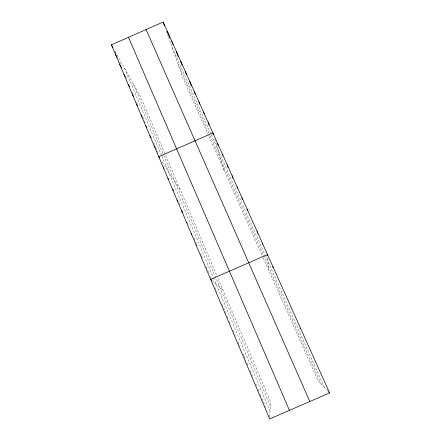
<?xml version="1.0" encoding="UTF-8"?>
<svg xmlns="http://www.w3.org/2000/svg" width="441" height="441" viewBox="0 0 441 441"><rect width="100%" height="100%" fill="white"/><g stroke="black" fill="none" stroke-linecap="round" stroke-linejoin="round"><path stroke-width="0.33" stroke-dasharray="2.21 1.65" d="M269.776 416.921L270.388 401.349L217.6 277.428M212.06 280.603L222.931 289.941M327.895 391.134L317.989 380.633L263.04 257.572M162.139 161.919L180.38 190.054M115.068 51.321L140.911 97.4L165.171 154.356M172.029 47.126L210.941 134.042M211.211 134.643L264.92 254.611M265.201 255.234L324.372 387.396M178.032 64.121L208.951 133.276M210.021 135.674L320.921 383.742M208.472 135.354L183.219 78.796L168.831 38.075M209.012 136.556L262.764 256.954M165.689 155.568L217.336 276.805M133.287 83.807L163.17 154.08M163.683 155.293L270.212 405.808M124.456 68.063L161.638 155.679M161.897 156.285L213.212 277.213M213.477 277.841L270.008 411.051M115.255 51.955L116.016 53.747M119.572 62.148L120.338 63.956M125.724 76.684L126.495 78.509M132.212 92.009L133 93.861M136.671 102.538L137.465 104.407M142.768 116.931L143.562 118.816M144.367 120.707L145.172 122.609M153.727 142.818L154.493 144.637M156.037 148.27L156.803 150.089M157.062 150.701L158.358 153.755M179.151 202.877L180.424 205.881M194.062 238.09L196.934 244.876M200.616 253.569L201.405 255.433M201.669 256.056L202.458 257.919M206.179 266.706L206.972 268.586M207.777 270.482L209.117 273.646M210.456 276.81L210.991 278.073M214.965 287.46L216.812 291.821M222.132 304.389L226.161 313.904M227.236 316.44L228.008 318.264M229.292 321.307L230.582 324.344M233.162 330.441L235.24 335.353M238.101 342.111L239.937 346.45M243.09 353.886L243.884 355.76M244.149 356.383L245.995 360.76M247.054 363.257L247.848 365.131M250.251 370.804L253.189 377.739M255.763 383.83L257.048 386.856M258.073 389.282L258.845 391.101M260.14 394.16L260.918 395.996M261.954 398.443L263.249 401.503M263.509 402.115L265.851 407.655M166.29 30.887L166.935 32.722M167.156 33.334L168.622 37.485M214.795 139.185L224.298 170.805M267.715 257.676L268.591 269.997"/><path stroke-width="0.66" d="M111.43 44.839L163.164 22.05L329.57 392.909L269.694 418.95L111.43 44.839L113.089 47.799M299.924 328.369L300.558 328.258M211.597 280.2L210.66 279.401L267.494 254.562L267.577 255.736M328.677 391.961L329.57 392.909M196.008 244.766L196.862 245.747M191.207 233.421L191.934 234.303M186.449 222.176L187.216 223.152M181.736 211.024L182.938 212.628M177.056 199.971L178.103 201.427M172.42 189.013L173.517 190.578M167.828 178.147L168.583 179.267M163.269 167.371L163.942 168.39M159.449 157.768L158.749 156.687L212.909 132.917L213.466 134.759M154.267 146.092L155.353 147.807M149.819 135.591L151.131 137.691M145.414 125.172L146.765 127.372M141.043 114.836L142.09 116.567M136.71 104.589L137.344 105.658M132.41 94.429L133.717 96.651M128.144 84.347L129.489 86.651M123.915 74.353L125.156 76.502M119.72 64.436L121.622 67.771M115.559 54.596L117.179 57.468M146.087 29.575L309.803 401.503M128.496 37.325L289.445 410.362M163.164 22.05L164.521 25.881M167.503 31.719L169.68 37.937M171.88 41.471L172.927 44.491M176.29 51.299L178.076 56.503M180.738 61.211L182.023 64.992M185.22 71.199L186.449 74.86M189.74 81.276L191.3 85.984M194.299 91.43L195.335 94.622M198.891 101.673L199.679 104.126M203.527 112.003L204.084 113.767M208.202 122.416L208.99 124.99M217.667 143.507L218.345 145.844M222.457 154.19L222.821 155.48M227.291 164.962L227.953 167.398M232.164 175.827L232.76 178.114M237.082 186.78L237.396 188.064M242.037 197.833L242.451 199.619M247.043 208.984L247.39 210.627M257.18 231.575L257.445 233.267M262.312 243.019L262.472 244.358M272.88 266.562L272.88 267.566"/></g></svg>
